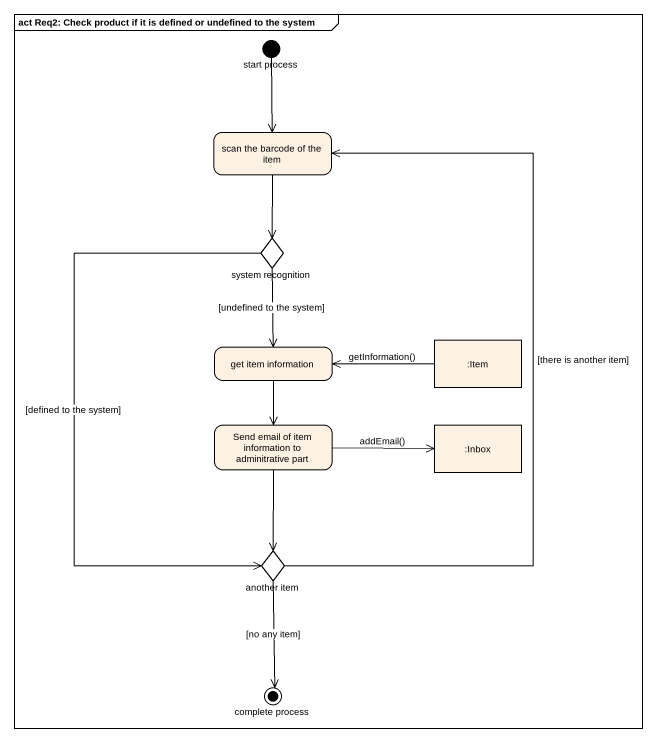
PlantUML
@startuml
mainframe act Req2: Check product if it is defined or undefined to the system
hide empty description
state "start process" as start_process <<start>>
state "scan the barcode of the item" as scan_the_barcode_of_the_item
state "system recognition" as system_recognition <<choice>>
state "get item information" as get_item_information
state ":Item" as Item <<object>>
state "Send email of item information to adminitrative part" as Send_email_of_item
state ":Inbox" as Inbox <<object>>
state "another item" as another_item <<choice>>
state "complete process" as complete_process <<end>>
start_process --> scan_the_barcode_of_the_item
scan_the_barcode_of_the_item --> system_recognition
system_recognition --> get_item_information : [undefined to the system]
system_recognition --> another_item : [defined to the system]
get_item_information --> Send_email_of_item
Item -left-> get_item_information : getInformation()
Send_email_of_item -right-> Inbox : addEmail()
Send_email_of_item --> another_item
another_item -up-> scan_the_barcode_of_the_item : [there is another item]
another_item --> complete_process : [no any item]
@enduml
